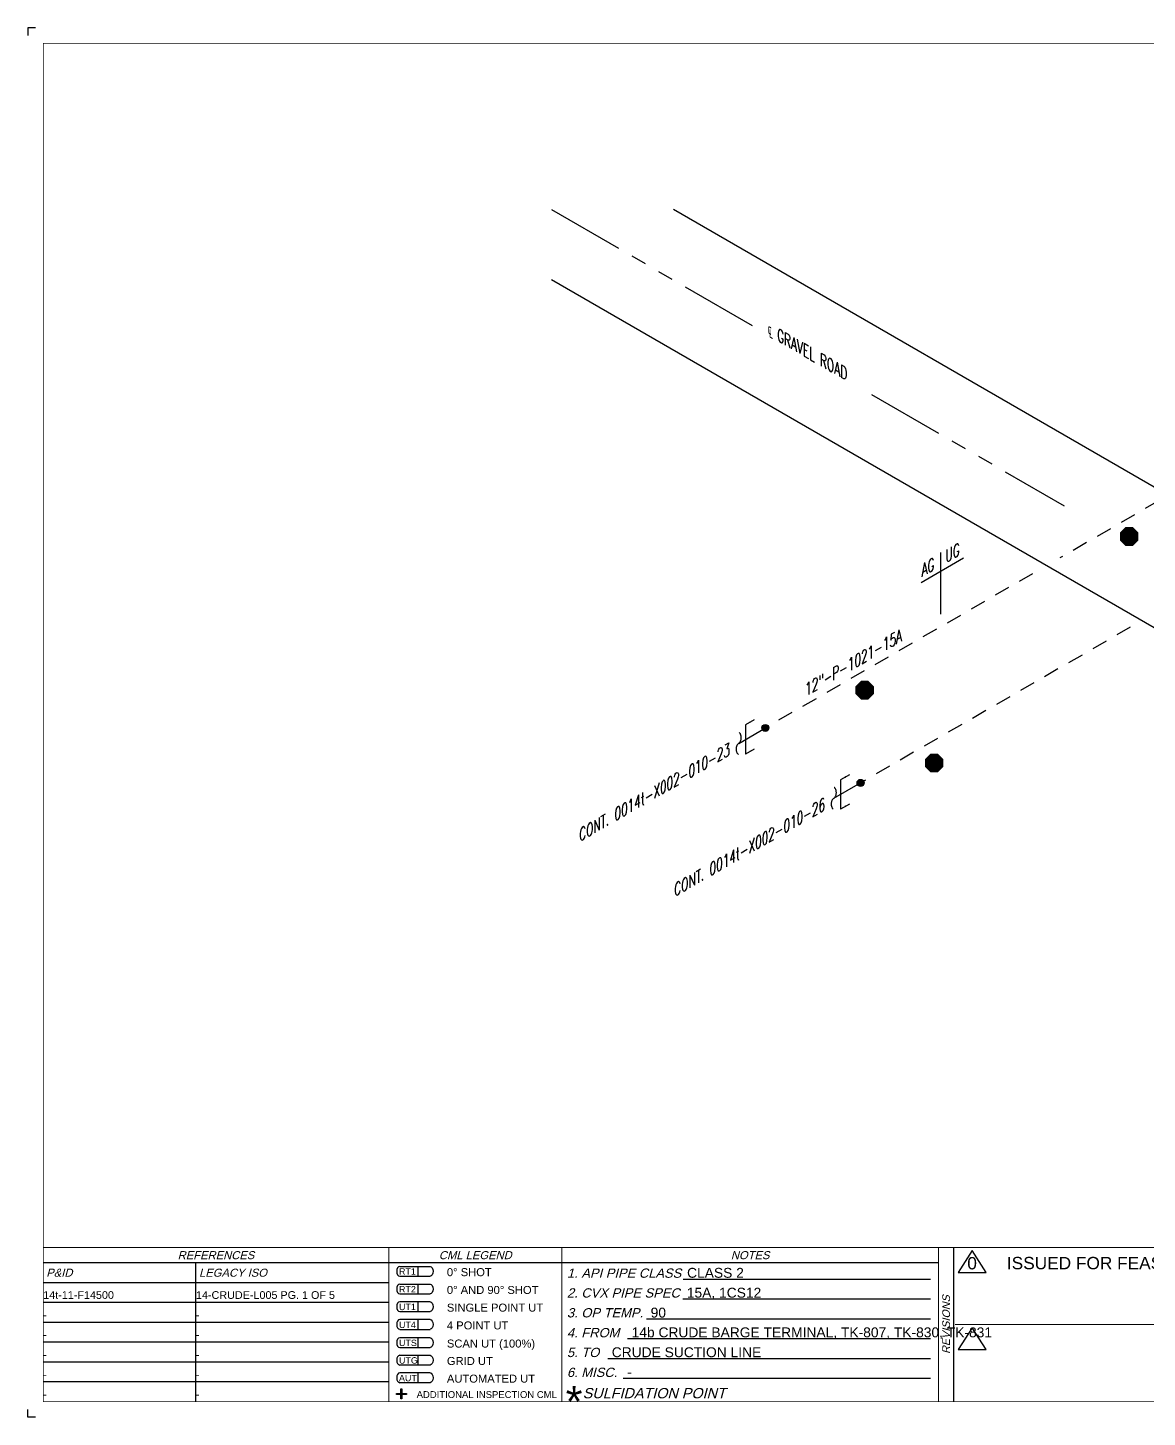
# Model space of a CAD drawing. Header units: inches. Extents: x 0.1 to 17.4, y 0.1 to 11.4.
# Drawn here: x 0.12 to 9.19, y 0.12 to 11.37 of the extents above; entities that cross this region are included whole.
import ezdxf
from ezdxf.enums import TextEntityAlignment as Align

# ---------------------------------------------------------------- set-up
doc = ezdxf.new("R2010")
doc.units = ezdxf.units.IN
doc.header["$MEASUREMENT"] = 0
doc.linetypes.add('HIDDEN2', pattern=[0.1875, 0.125, -0.0625])
doc.linetypes.add('PHANTOM', pattern=[2.5, 1.25, -0.25, 0.25, -0.25, 0.25, -0.25])
for name, color, linetype in [('BORDER', 3, 'Continuous'), ('BORDERTEXT', 7, 'Continuous'), ('Continuation', 7, 'Continuous'), ('DL', 20, 'Continuous'), ('PART_PCML', 7, 'Continuous'), ('PIPE-ANNO', 150, 'HIDDEN2'), ('TEXT', 7, 'Continuous'), ('UNAS.PIPE', 251, 'Continuous'), ('WELD POINTS', 41, 'Continuous')]:
    doc.layers.add(name, color=color, linetype=linetype)
doc.layers.add('PIPE', color=7, linetype='Continuous', lineweight=30)
doc.styles.add('FEASStandard', font='arial.ttf')
doc.styles.add('PART_Standard', font='romans', dxfattribs={"width": 0.8, "height": 0.09})
doc.styles.add('Richmond', font='arial.ttf')
doc.styles.add('SIMPLEX', font='ROMANS')
doc.dimstyles.new('Richmond', dxfattribs={"dimtxt": 0.18, "dimasz": 0.18, "dimexe": 0.18, "dimexo": 0.0625, "dimgap": 0.09, "dimtad": 0, "dimtih": 1, "dimtoh": 1, "dimdec": 4, "dimzin": 0, "dimdsep": 46, "dimtxsty": 'Richmond', "dimcen": 0.09, "dimadec": 0, "dimazin": 0, "dimtfac": 1, "dimtdec": 4, "dimtofl": 0, "dimtmove": 0, "dimatfit": 3, "dimfxl": 1, "dimtolj": 1, "dimtzin": 0, "dimarcsym": 0})

# ---------------------------------------------------------------- blocks, each defined once
blk = doc.blocks.new('Border')
h = blk.add_hatch(color=256)
h.dxf.hatch_style = 1
h.paths.add_polyline_path([(3.147, 0.317), (3.11, 0.317), (3.11, 0.31), (3.147, 0.31), (3.147, 0.273), (3.154, 0.273), (3.154, 0.31), (3.191, 0.31), (3.191, 0.317), (3.154, 0.317), (3.154, 0.354), (3.147, 0.354)])
blk.add_line((5.432, 1.244), (7.435, 1.244))
for points in [[(5.43, 1.083), (7.435, 1.083)], [(5.136, 0.922), (7.435, 0.922)], [(4.982, 0.762), (7.435, 0.762)], [(4.822, 0.601), (7.435, 0.601)], [(3.147, 0.317), (3.147, 0.354), (3.154, 0.354), (3.154, 0.317)], [(4.947, 0.44), (7.435, 0.44)], [(3.147, 0.31), (3.11, 0.31), (3.11, 0.317), (3.147, 0.317)], [(3.154, 0.31), (3.154, 0.273), (3.147, 0.273), (3.147, 0.31)], [(3.154, 0.317), (3.191, 0.317), (3.191, 0.31), (3.154, 0.31)]]:
    blk.add_lwpolyline(points)
at = {"layer": 'BORDER'}
for p, q in [((7.625, 0.25), (7.625, 1.5)), ((7.5, 1.375), (0.25, 1.375)), ((1.487, 0.25), (1.487, 1.375)), ((1.487, 1.214), (0.25, 1.214)), ((3.048, 1.214), (1.487, 1.214)), ((1.487, 1.054), (0.25, 1.054)), ((3.048, 1.054), (1.487, 1.054)), ((1.487, 0.893), (0.25, 0.893)), ((3.048, 0.893), (1.487, 0.893)), ((1.487, 0.732), (0.25, 0.732)), ((3.048, 0.732), (1.487, 0.732)), ((1.487, 0.571), (0.25, 0.571)), ((3.048, 0.571), (1.487, 0.571)), ((1.487, 0.411), (0.25, 0.411)), ((3.048, 0.411), (1.487, 0.411))]:
    blk.add_line(p, q, dxfattribs=at)
at = {"layer": 'BORDER', "const_width": 0.005}
blk.add_lwpolyline([(0.25, 0.25), (17.25, 0.25), (17.25, 11.25), (0.25, 11.25)], close=True, dxfattribs=at)
at = {"layer": 'BORDER', "const_width": 0.00833}
for points in [[(17.25, 1.5), (0.25, 1.5)], [(3.048, 0.25), (3.048, 1.5)], [(4.45, 0.25), (4.45, 1.5)], [(7.5, 0.25), (7.5, 1.5)], [(7.634, 0.875), (10.375, 0.875)]]:
    blk.add_lwpolyline(points, dxfattribs=at)
at = {"layer": 'BORDERTEXT', "color": 7, "linetype": 'Continuous'}
for p, q in [((3.137, 1.346), (3.383, 1.346)), ((3.137, 1.267), (3.383, 1.267)), ((3.137, 1.202), (3.383, 1.202)), ((3.137, 1.123), (3.383, 1.123))]:
    blk.add_line(p, q, dxfattribs=at)
at = {"layer": 'BORDERTEXT'}
for p, q in [((3.283, 1.346), (3.283, 1.267)), ((3.283, 1.202), (3.283, 1.123)), ((3.283, 1.059), (3.283, 0.98)), ((3.283, 1.059), (3.283, 0.98)), ((3.283, 0.915), (3.283, 0.836)), ((3.283, 0.915), (3.283, 0.836)), ((3.283, 0.768), (3.283, 0.689)), ((3.283, 0.768), (3.283, 0.689)), ((3.283, 0.626), (3.283, 0.548)), ((3.283, 0.626), (3.283, 0.548)), ((3.283, 0.483), (3.283, 0.405)), ((3.283, 0.483), (3.283, 0.405))]:
    blk.add_line(p, q, dxfattribs=at)
at = {"layer": 'BORDERTEXT', "color": 7}
for p, q in [((3.383, 1.059), (3.137, 1.059)), ((3.137, 0.98), (3.383, 0.98)), ((3.383, 0.915), (3.137, 0.915)), ((3.137, 0.836), (3.383, 0.836)), ((3.383, 0.768), (3.137, 0.768)), ((3.137, 0.689), (3.383, 0.689)), ((3.383, 0.626), (3.137, 0.626)), ((3.137, 0.548), (3.383, 0.548)), ((3.383, 0.483), (3.137, 0.483)), ((3.137, 0.405), (3.383, 0.405))]:
    blk.add_line(p, q, dxfattribs=at)
at = {"layer": 'BORDERTEXT'}
for centre in [(3.137, 1.307), (3.137, 1.163), (3.137, 1.02), (3.137, 0.876), (3.137, 0.729), (3.137, 0.587), (3.137, 0.444)]:
    blk.add_ellipse(centre, major_axis=(0, -0.0394), ratio=0.624439, start_param=3.141593, end_param=6.283185, dxfattribs=at)
at = {"layer": 'BORDERTEXT', "extrusion": (0, 0, -1)}
for centre in [(3.383, 1.307), (3.383, 1.163), (3.383, 1.02), (3.383, 0.876), (3.383, 0.729), (3.383, 0.587), (3.383, 0.444)]:
    blk.add_ellipse(centre, major_axis=(0, -0.0394), ratio=0.624439, start_param=3.141593, end_param=6.283185, dxfattribs=at)
at = {"layer": 'BORDERTEXT', "style": 'FEASStandard', "oblique": 15}
for s, p in [('REFERENCES', (1.649, 1.437)), ('CML LEGEND', (3.749, 1.437)), ('NOTES', (5.975, 1.437))]:
    blk.add_text(s, height=0.065, dxfattribs=at).set_placement(p, align=Align.MIDDLE)
for s, p in [('P&ID', (0.275, 1.295)), ('LEGACY ISO', (1.512, 1.295))]:
    blk.add_text(s, height=0.065, dxfattribs=at).set_placement(p, align=Align.MIDDLE_LEFT)
at = {"layer": 'BORDERTEXT', "style": 'FEASStandard'}
for s, height, p in [('RT1', 0.0518, (3.131, 1.279)), ('0%%D SHOT', 0.0648, (3.519, 1.267)), ('RT2', 0.0518, (3.131, 1.135)), ('0%%D AND 90%%D SHOT', 0.0648, (3.519, 1.123)), ('UT1', 0.0518, (3.131, 0.992)), ('SINGLE POINT UT', 0.0648, (3.519, 0.98)), ('4 POINT UT', 0.0648, (3.519, 0.836)), ('UT4', 0.0518, (3.131, 0.847)), ('UTS', 0.0518, (3.131, 0.701)), ('SCAN UT (100%%%)', 0.0648, (3.519, 0.689)), ('UTG', 0.0518, (3.131, 0.559)), ('GRID UT', 0.0648, (3.519, 0.548)), ('AUT', 0.0518, (3.131, 0.416)), ('AUTOMATED UT', 0.0648, (3.519, 0.405)), ('ADDITIONAL INSPECTION CML', 0.055, (3.274, 0.281))]:
    blk.add_text(s, height=height, dxfattribs=at).set_placement(p)
at = {"layer": 'BORDERTEXT', "style": 'FEASStandard', "oblique": 15}
for s, height, p in [('1. API PIPE CLASS', 0.075, (4.491, 1.254)), ('2. CVX PIPE SPEC', 0.075, (4.491, 1.094)), ('3. OP TEMP.', 0.075, (4.491, 0.933)), ('4. FROM ', 0.075, (4.491, 0.772)), ('5. TO ', 0.075, (4.491, 0.612)), ('6. MISC. ', 0.075, (4.491, 0.451)), ('SULFIDATION POINT', 0.08333, (4.619, 0.278))]:
    blk.add_text(s, height=height, dxfattribs=at).set_placement(p)
blk.add_text('REVISIONS', height=0.0625, rotation=90, dxfattribs=at).set_placement((7.562, 0.875), align=Align.MIDDLE)
at = {"layer": 'BORDERTEXT', "insert": (4.481, 0.378), "char_height": 0.25, "attachment_point": 1, "style": 'FEASStandard'}
blk.add_mtext('*', dxfattribs=at)
blk = doc.blocks.new('BORDER TEXT')
at = {"layer": 'BORDERTEXT'}
for tag, p, height, style in [('API_PIPE_CLASS', (5.464, 1.254), 0.08, 'Richmond'), ('MATERIAL1', (12.263, 1.211), 0.08, 'Richmond'), ('P&ID_#1', (0.25, 1.083), 0.0625, 'FEASStandard'), ('LINE_#1', (1.487, 1.083), 0.0625, 'FEASStandard'), ('CVX_PIPE_SPEC', (5.462, 1.093), 0.08, 'Richmond'), ('OP_TEMP', (5.169, 0.932), 0.08, 'Richmond'), ('MATERIAL2', (12.263, 1.04), 0.08, 'Richmond'), ('P&ID_#2', (0.25, 0.922), 0.0625, 'FEASStandard'), ('LINE_#2', (1.487, 0.922), 0.0625, 'FEASStandard'), ('MATERIAL3', (12.263, 0.868), 0.08, 'Richmond'), ('P&ID_#3', (0.25, 0.762), 0.0625, 'FEASStandard'), ('LINE_#3', (1.487, 0.762), 0.0625, 'FEASStandard'), ('FROM', (5.015, 0.772), 0.08, 'Richmond'), ('TO', (4.854, 0.611), 0.08, 'Richmond'), ('MATERIAL4', (12.263, 0.696), 0.08, 'Richmond'), ('P&ID_#4', (0.25, 0.601), 0.0625, 'FEASStandard'), ('LINE_#4', (1.487, 0.601), 0.0625, 'FEASStandard'), ('MATERIAL5', (12.263, 0.525), 0.08, 'Richmond'), ('P&ID_#5', (0.25, 0.44), 0.0625, 'FEASStandard'), ('LINE_#5', (1.487, 0.44), 0.0625, 'FEASStandard'), ('MISC', (4.979, 0.451), 0.08, 'Richmond'), ('INSULATION', (12.928, 0.414), 0.0625, 'FEASStandard'), ('P&ID_#6', (0.25, 0.28), 0.0625, 'FEASStandard'), ('LINE_#6', (1.487, 0.28), 0.0625, 'FEASStandard'), ('PWHT', (12.928, 0.281), 0.0625, 'FEASStandard')]:
    blk.add_attdef(tag, p, '', height=height, dxfattribs=dict(at, style=style))
at = {"layer": 'BORDERTEXT', "style": 'FEASStandard'}
for tag, p in [('DR.BY', (11.075, 0.562)), ('DR.BY_DATE', (11.95, 0.562)), ('CHK_BY', (11.075, 0.354)), ('CHK._BY_DATE', (11.95, 0.354))]:
    blk.add_attdef(tag, text='', height=0.1, dxfattribs=at).set_placement(p, align=Align.MIDDLE_CENTER)
at = {"layer": 'BORDERTEXT', "style": 'PART_Standard', "width": 0.8}
for tag, p in [('PLANT_NUMBER', (13.938, 0.384)), ('SYSTEM_NUMBER', (14.812, 0.384)), ('CIRCUIT_NUMBER', (15.688, 0.384)), ('SHEET_NUMBER', (16.5, 0.384)), ('REVISION', (17.062, 0.384))]:
    blk.add_attdef(tag, text='', height=0.15, dxfattribs=at).set_placement(p, align=Align.MIDDLE_CENTER)
blk = doc.blocks.new('*U90')
at = {"layer": 'PIPE-ANNO', "linetype": 'Continuous'}
for p, q in [((0, 0.1), (0, 0.6)), ((-0.161, 0.357), (0.183, 0.556))]:
    blk.add_line(p, q, dxfattribs=at)
at = {"layer": 'TEXT', "style": 'PART_Standard', "oblique": 30, "width": 0.8}
blk.add_attdef('SPEC_1_30/30', (-0.158, 0.401), '', height=0.09, rotation=30, dxfattribs=at)
blk.add_attdef('SPEC_2_30/30', text='', height=0.09, rotation=30, dxfattribs=at).set_placement((0.152, 0.58), align=Align.RIGHT)
blk = doc.blocks.new('1_Text_330')
at = {"layer": 'TEXT', "style": 'PART_Standard', "oblique": 330, "width": 0.8}
blk.add_attdef('3/4"', (0, 0), '', height=0.09, rotation=330, dxfattribs=at)
blk = doc.blocks.new('1_Text_30')
at = {"layer": 'TEXT', "style": 'PART_Standard', "oblique": 30, "width": 0.8}
blk.add_attdef('TEXT', (0, 0), '', height=0.09, rotation=30, dxfattribs=at)
blk = doc.blocks.new('1_Cont_330')
at = {"layer": 'Continuation', "style": 'PART_Standard', "oblique": 330, "width": 0.8}
blk.add_attdef('CONT.', (0, 0), '', height=0.09, rotation=330, dxfattribs=at)
blk = doc.blocks.new('1_BREAK-PIPE_PIPE_00')
at = {"color": 0, "linetype": 'ByBlock', "lineweight": -2}
for centre, major_axis in [((0.03, -0.092), (0, 0.101)), ((-0.03, 0.092), (0, -0.101))]:
    blk.add_ellipse(centre, major_axis=major_axis, ratio=0.711978, start_param=0.427466, end_param=3.141593, dxfattribs=at)
blk = doc.blocks.new('2_WELD_SINGLE_00')
at = {"linetype": 'ByBlock', "lineweight": -2}
h = blk.add_hatch(color=0, dxfattribs=at)
edge = h.paths.add_edge_path()
edge.add_arc((0, 0), 0.0286, 0, 360)
at = {"color": 0, "linetype": 'ByBlock', "lineweight": -2}
blk.add_circle((0, 0), 0.0286, dxfattribs=at)
blk = doc.blocks.new('PART_PCML')
blk.add_hatch(color=0).paths.add_polyline_path([(-0.07, -0.029), (-0.029, -0.07), (0.029, -0.07), (0.07, -0.029), (0.07, 0.029), (0.029, 0.07), (-0.029, 0.07), (-0.07, 0.029)])
at = {"color": 7, "const_width": 0.009}
blk.add_lwpolyline([(-0.07, 0.029), (-0.029, 0.07), (0.029, 0.07), (0.07, 0.029), (0.07, -0.029), (0.029, -0.07), (-0.029, -0.07), (-0.07, -0.029), (-0.07, 0.029), (-0.029, 0.07)], dxfattribs=at)
at = {"color": 18, "true_color": 0x000000}
blk.add_lwpolyline([(-0.029, 0.07), (-0.07, 0.029), (-0.07, -0.029), (-0.029, -0.07), (0.029, -0.07), (0.07, -0.029), (0.07, 0.029), (0.029, 0.07)], close=True, dxfattribs=at)
at = {"color": 7, "true_color": 0xffffff, "style": 'SIMPLEX', "width": 0.8, "flags": 1}
for tag, p in [('CIRCUIT', (-0.094, 0.089)), ('DM', (-0.053, -0.133)), ('TYPE', (-0.075, -0.204))]:
    blk.add_attdef(tag, p, '', height=0.0586, dxfattribs=at)
at = {"color": 7, "true_color": 0xffffff, "style": 'SIMPLEX', "width": 0.8}
blk.add_attdef('DMDISP', text='', height=0.0586, dxfattribs=at).set_placement((0, 0), align=Align.MIDDLE_CENTER)
blk = doc.blocks.new('*U119')
at = {"color": 20, "linetype": 'ByBlock', "ltscale": 0.7}
blk.add_line((0.054, 0.15), (0.054, -0.087), dxfattribs=at)
for points in [[(0.126, 0.191), (0.054, 0.15)], [(0.126, -0.046), (0.054, -0.087)]]:
    blk.add_leader(points, dimstyle='Richmond', override={"dimasz": 0.04, "dimgap": 0.09, "dimtad": 0}, dxfattribs=at)

msp = doc.modelspace()

# ---------------------------------------------------------------- linework, layer by layer
for p, q in [((0.125, 11.375), (0.125, 11.312)), ((0.187, 11.375), (0.125, 11.375)), ((0.125, 0.125), (0.125, 0.187)), ((0.187, 0.125), (0.125, 0.125))]:
    msp.add_line(p, q)
at = {"layer": 'BORDERTEXT'}
for points in [[(7.772, 1.474), (7.659, 1.298), (7.885, 1.298)], [(7.772, 0.849), (7.659, 0.673), (7.885, 0.673)]]:
    msp.add_lwpolyline(points, close=True, dxfattribs=at)
at = {"layer": 'PIPE', "linetype": 'HIDDEN2'}
for p, q in [((9.282, 7.544), (8.483, 7.082)), ((8.262, 6.955), (6.098, 5.706)), ((9.052, 6.521), (6.869, 5.261))]:
    msp.add_line(p, q, dxfattribs=at)
at = {"layer": 'UNAS.PIPE', "linetype": 'PHANTOM', "ltscale": 0.5}
for p, q in [((5.993, 8.963), (4.357, 9.907)), ((6.958, 8.406), (8.519, 7.504))]:
    msp.add_line(p, q, dxfattribs=at)
at = {"layer": 'UNAS.PIPE'}
for p, q in [((12.743, 5.636), (5.353, 9.903)), ((11.756, 5.066), (4.365, 9.333)), ((5.882, 5.581), (6.098, 5.706)), ((6.652, 5.136), (6.869, 5.261))]:
    msp.add_line(p, q, dxfattribs=at)

# ---------------------------------------------------------------- block references
msp.add_blockref('1_Text_30', (6.421, 5.959)).add_auto_attribs({'TEXT': '12"-P-1021-15A'})
at = {"layer": 'BORDER'}
msp.add_blockref('Border', (0, 0), dxfattribs=at)
at = {"layer": 'BORDERTEXT'}
ref = msp.add_blockref('BORDER TEXT', (0, 0), dxfattribs=at)
ref.add_attrib('MISC', '-', (4.979, 0.451), dxfattribs={"height": 0.08, "style": 'Richmond'})
ref.add_attrib('TO', 'CRUDE SUCTION LINE', (4.854, 0.611), dxfattribs={"height": 0.08, "style": 'Richmond'})
ref.add_attrib('FROM', '14b CRUDE BARGE TERMINAL, TK-807, TK-830, TK-831', (5.015, 0.772), dxfattribs={"height": 0.08, "style": 'Richmond'})
ref.add_attrib('OP_TEMP', '90', (5.169, 0.932), dxfattribs={"height": 0.08, "style": 'Richmond'})
ref.add_attrib('CVX_PIPE_SPEC', '15A, 1CS12', (5.462, 1.093), dxfattribs={"height": 0.08, "style": 'Richmond'})
ref.add_attrib('API_PIPE_CLASS', 'CLASS 2', (5.464, 1.254), dxfattribs={"height": 0.08, "style": 'Richmond'})
ref.add_attrib('LINE_#6', '-', (1.487, 0.28), dxfattribs={"height": 0.0625, "style": 'FEASStandard'})
ref.add_attrib('LINE_#5', '-', (1.487, 0.44), dxfattribs={"height": 0.0625, "style": 'FEASStandard'})
ref.add_attrib('LINE_#4', '-', (1.487, 0.601), dxfattribs={"height": 0.0625, "style": 'FEASStandard'})
ref.add_attrib('LINE_#3', '-', (1.487, 0.762), dxfattribs={"height": 0.0625, "style": 'FEASStandard'})
ref.add_attrib('LINE_#2', '-', (1.487, 0.922), dxfattribs={"height": 0.0625, "style": 'FEASStandard'})
ref.add_attrib('LINE_#1', '14-CRUDE-L005 PG. 1 OF 5', (1.487, 1.083), dxfattribs={"height": 0.0625, "style": 'FEASStandard'})
ref.add_attrib('P&ID_#6', '-', (0.25, 0.28), dxfattribs={"height": 0.0625, "style": 'FEASStandard'})
ref.add_attrib('P&ID_#5', '-', (0.25, 0.44), dxfattribs={"height": 0.0625, "style": 'FEASStandard'})
ref.add_attrib('P&ID_#4', '-', (0.25, 0.601), dxfattribs={"height": 0.0625, "style": 'FEASStandard'})
ref.add_attrib('P&ID_#3', '-', (0.25, 0.762), dxfattribs={"height": 0.0625, "style": 'FEASStandard'})
ref.add_attrib('P&ID_#2', '-', (0.25, 0.922), dxfattribs={"height": 0.0625, "style": 'FEASStandard'})
ref.add_attrib('P&ID_#1', '14t-11-F14500', (0.25, 1.083), dxfattribs={"height": 0.0625, "style": 'FEASStandard'})
at = {"layer": 'DL'}
for p in [(5.882, 5.581), (6.652, 5.136)]:
    msp.add_blockref('*U119', p, dxfattribs=at)
at = {"layer": 'PART_PCML', "color": 13}
for p in [(9.044, 7.256), (6.902, 6.011), (7.466, 5.422)]:
    msp.add_blockref('PART_PCML', p, dxfattribs=at).add_auto_attribs({'DMDISP': '85A'})
at = {"layer": 'PIPE'}
ref = msp.add_blockref('1_Cont_330', (4.47, 4.766), dxfattribs=dict(at, xscale=-1))
ref.add_attrib('CONT.', 'CONT. 0014t-X002-010-23', dxfattribs={"layer": 'Continuation', "height": 0.09, "rotation": 30, "style": 'PART_Standard', "oblique": 30, "width": 0.8}).set_placement((5.789, 5.527), align=Align.MIDDLE_RIGHT)
ref = msp.add_blockref('1_Cont_330', (5.241, 4.321), dxfattribs=dict(at, xscale=-1))
ref.add_attrib('CONT.', 'CONT. 0014t-X002-010-26', dxfattribs={"layer": 'Continuation', "height": 0.09, "rotation": 30, "style": 'PART_Standard', "oblique": 30, "width": 0.8}).set_placement((6.559, 5.082), align=Align.MIDDLE_RIGHT)
at = {"layer": 'PIPE-ANNO'}
msp.add_blockref('*U90', (7.52, 6.526), dxfattribs=at).add_auto_attribs({'SPEC_1_30/30': 'AG', 'SPEC_2_30/30': 'UG'})
at = {"layer": 'PIPE-ANNO', "xscale": 0.5000000000000001, "yscale": 0.5000000000000001, "zscale": 0.5000000000000001}
for p in [(5.882, 5.581), (6.652, 5.136)]:
    msp.add_blockref('1_BREAK-PIPE_PIPE_00', p, dxfattribs=at)
at = {"layer": 'TEXT'}
msp.add_blockref('1_Text_330', (6.117, 8.887), dxfattribs=at).add_auto_attribs({'3/4"': '℄ GRAVEL ROAD'})
at = {"layer": 'WELD POINTS'}
for p in [(6.098, 5.706), (6.869, 5.261)]:
    msp.add_blockref('2_WELD_SINGLE_00', p, dxfattribs=at)

# ---------------------------------------------------------------- texts
at = {"layer": 'BORDERTEXT', "style": 'FEASStandard'}
msp.add_text('ISSUED FOR FEAS PROJECT', height=0.1, dxfattribs=at).set_placement((9.028, 1.373), align=Align.MIDDLE_CENTER)
msp.add_attdef('0', text='', height=0.1, dxfattribs=at).set_placement((7.772, 1.372), align=Align.MIDDLE_CENTER)

doc.saveas('drawing.dxf')
